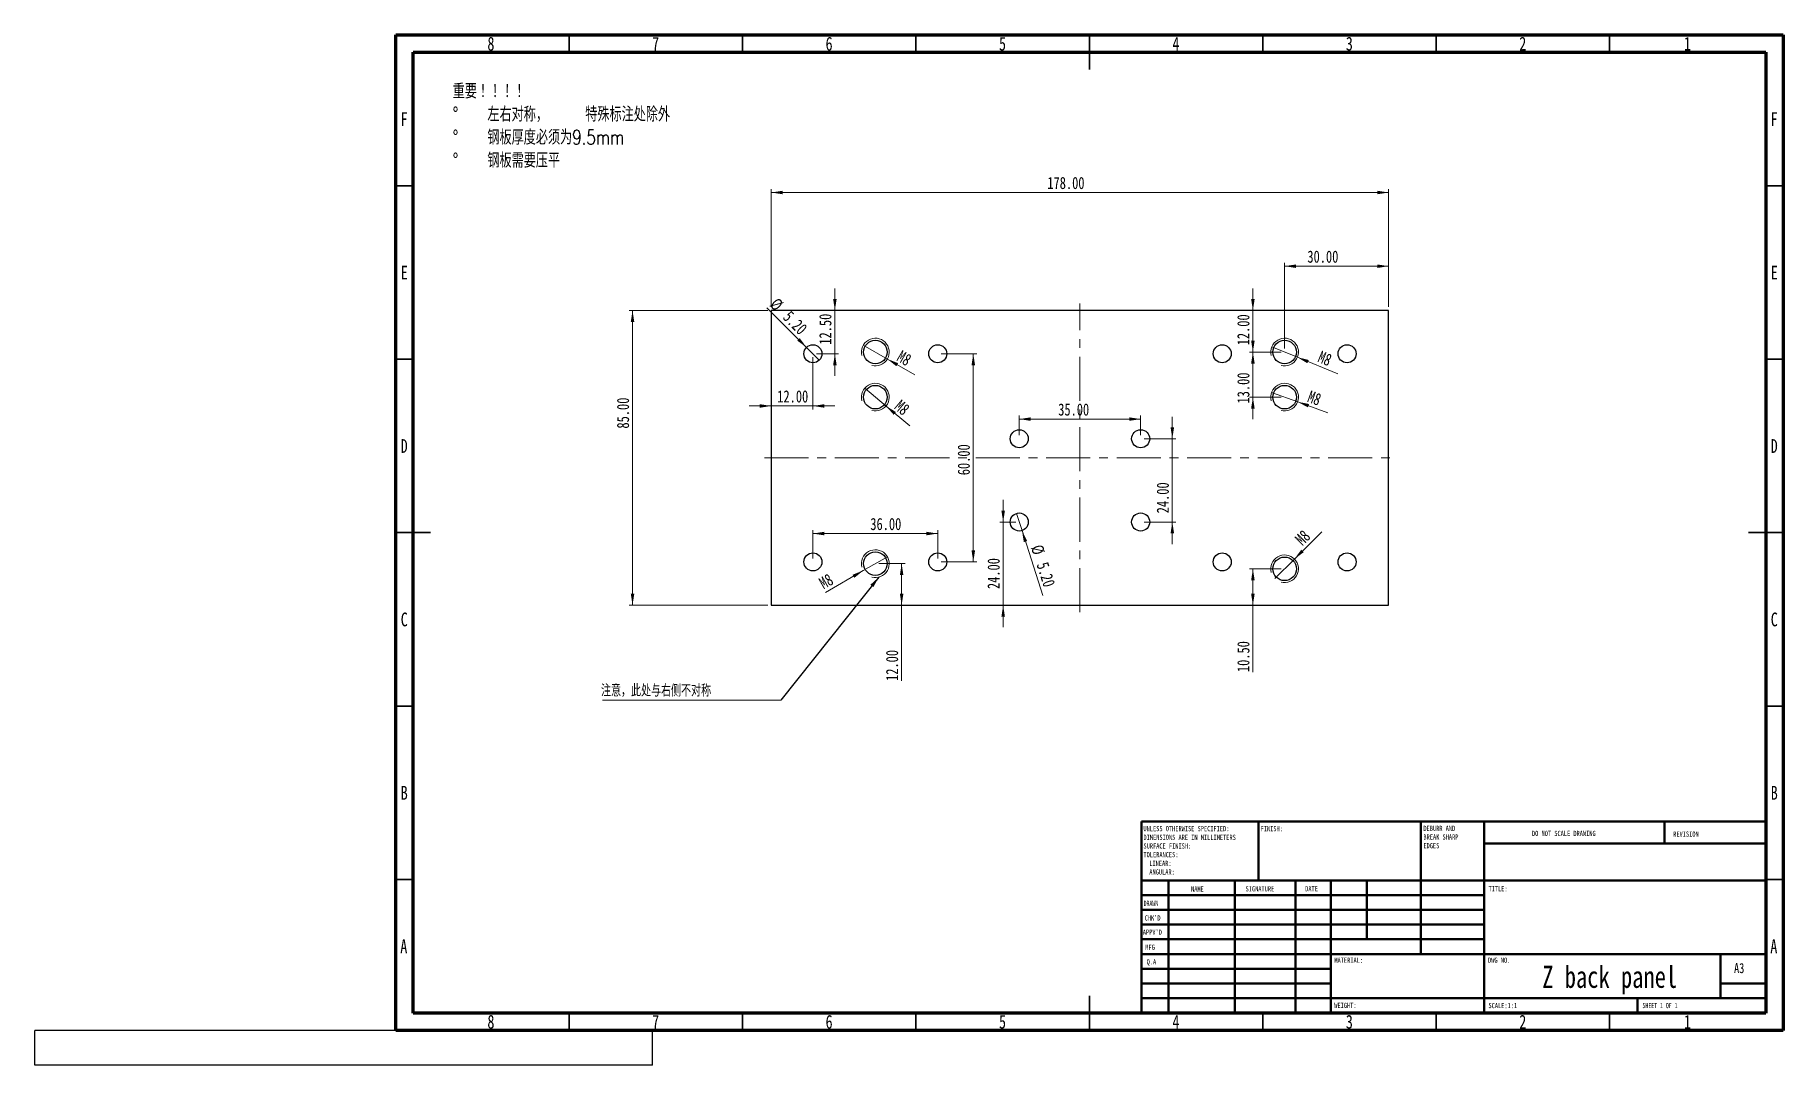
# Model space of a CAD drawing. Header units: millimetres. Extents: x -89 to 415, y -5 to 292.
import ezdxf

# ---------------------------------------------------------------- set-up
doc = ezdxf.new("R2010")
doc.units = ezdxf.units.MM
doc.linetypes.add('CENTERX2', pattern=[20.32, 12.7, -2.54, 2.54, -2.54])
doc.styles.add('SLDTEXTSTYLE0', font='TXT', dxfattribs={"width": 0.75, "bigfont": 'bigfont'})
doc.styles.add('SLDTEXTSTYLE1', font='TXT', dxfattribs={"width": 0.75})
doc.styles.add('SLDTEXTSTYLE2', font='TXT', dxfattribs={"width": 0.686449})
doc.styles.add('SLDTEXTSTYLE3', font='TXT', dxfattribs={"width": 0.6875})
doc.dimstyles.new('SLDDIMSTYLE0', dxfattribs={"dimtxt": 3.5, "dimasz": 3.302, "dimexe": 0, "dimexo": 0.0625, "dimgap": 0.875, "dimtad": 1, "dimrnd": 1e-09, "dimzin": 4, "dimdsep": 46, "dimtxsty": 'SLDTEXTSTYLE1', "dimsah": 1, "dimcen": 0.09, "dimadec": 0, "dimazin": 1, "dimtfac": 1, "dimtofl": 0, "dimtmove": 0, "dimatfit": 3, "dimfxl": 0, "dimfrac": 2, "dimtolj": 1, "dimtzin": 12, "dimarcsym": 0})
doc.dimstyles.new('SLDDIMSTYLE1', dxfattribs={"dimtxt": 3.5, "dimasz": 3.302, "dimexe": 0, "dimexo": 0.0625, "dimgap": 0.875, "dimtad": 1, "dimrnd": 1e-09, "dimzin": 4, "dimdsep": 46, "dimtxsty": 'SLDTEXTSTYLE1', "dimsah": 1, "dimcen": 0.09, "dimadec": 0, "dimazin": 1, "dimtfac": 1, "dimtmove": 0, "dimatfit": 0, "dimfxl": 0, "dimfrac": 2, "dimtolj": 1, "dimtzin": 12, "dimarcsym": 0})
doc.dimstyles.new('SLDDIMSTYLE2', dxfattribs={"dimtxt": 3.5, "dimasz": 3.302, "dimexe": 0, "dimexo": 0.0625, "dimgap": 0.875, "dimtad": 1, "dimrnd": 1e-09, "dimzin": 4, "dimdsep": 46, "dimtxsty": 'SLDTEXTSTYLE1', "dimblk1": 'NONE', "dimsah": 1, "dimcen": 0, "dimadec": 0, "dimazin": 1, "dimtfac": 1, "dimtmove": 0, "dimatfit": 3, "dimldrblk": 'NONE', "dimfxl": 0, "dimfrac": 2, "dimtolj": 1, "dimtzin": 12, "dimarcsym": 0})
doc.dimstyles.new('SLDDIMSTYLE3', dxfattribs={"dimtxt": 3.5, "dimasz": 3.302, "dimexe": 0, "dimexo": 0.0625, "dimgap": 0.875, "dimtad": 1, "dimrnd": 1e-09, "dimzin": 12, "dimdsep": 46, "dimtxsty": 'SLDTEXTSTYLE1', "dimblk1": 'NONE', "dimsah": 1, "dimcen": 0, "dimadec": 0, "dimazin": 3, "dimtfac": 1, "dimtmove": 0, "dimatfit": 3, "dimldrblk": 'NONE', "dimfxl": 0, "dimfrac": 2, "dimtolj": 1, "dimtzin": 12, "dimarcsym": 0})
doc.dimstyles.new('SLDDIMSTYLE4', dxfattribs={"dimtxt": 0.18, "dimasz": 3.302, "dimexe": 0, "dimexo": 0.0625, "dimgap": 0, "dimtad": 0, "dimtih": 1, "dimtoh": 1, "dimdec": 0, "dimrnd": 1e-09, "dimzin": 0, "dimdsep": 46, "dimtxsty": 'Standard', "dimsah": 1, "dimcen": 0.09, "dimadec": 0, "dimazin": 0, "dimtfac": 3.302, "dimtdec": 0, "dimtofl": 0, "dimtmove": 0, "dimatfit": 3, "dimfxl": 0, "dimfrac": 2, "dimtolj": 1, "dimtzin": 0, "dimarcsym": 0})

# ---------------------------------------------------------------- blocks, each defined once
blk = doc.blocks.new('SW_NOTE_0')
at = {"color": 0, "linetype": 'Continuous', "lineweight": 0, "attachment_point": 1}
for s, insert, char_height, style in [('重要！！！！', (0, 5.46), 4.233, 'SLDTEXTSTYLE0'), ('%%d', (0, -1.19), 4.233, 'SLDTEXTSTYLE1'), ('左右对称，', (10, -1.19), 4.233, 'SLDTEXTSTYLE0'), ('特殊标注处除外', (38.22, -1.19), 4.233, 'SLDTEXTSTYLE0'), ('%%d', (0, -7.83), 4.233, 'SLDTEXTSTYLE1'), ('钢板厚度必须为9.5mm', (10, -7.83), 4.2333, 'SLDTEXTSTYLE0'), ('%%d', (0, -14.48), 4.233, 'SLDTEXTSTYLE1'), ('钢板需要压平', (10, -14.48), 4.233, 'SLDTEXTSTYLE0')]:
    blk.add_mtext(s, dxfattribs=dict(at, insert=insert, char_height=char_height, style=style))
blk = doc.blocks.new('SW_NOTE_0_1')
at = {"color": 0, "linetype": 'Continuous', "lineweight": 0, "char_height": 1.5, "attachment_point": 1, "style": 'SLDTEXTSTYLE1'}
for s, insert in [('UNLESS OTHERWISE SPECIFIED:', (0, 1.93)), ('SURFACE FINISH:', (0, -3.07)), ('DIMENSIONS ARE IN MILLIMETERS', (0, -0.57)), ('TOLERANCES:', (0, -5.57)), ('LINEAR:', (1.69, -8.07)), ('ANGULAR:', (1.69, -10.57))]:
    blk.add_mtext(s, dxfattribs=dict(at, insert=insert))
blk = doc.blocks.new('SW_NOTE_0_2')
at = {"color": 0, "linetype": 'Continuous', "lineweight": 0, "char_height": 1.5, "attachment_point": 1, "style": 'SLDTEXTSTYLE1'}
for s, insert in [('DEBURR AND', (0, 1.93)), ('BREAK SHARP', (0, -0.57)), ('EDGES', (0, -3.07))]:
    blk.add_mtext(s, dxfattribs=dict(at, insert=insert))
blk = doc.blocks.new('_D')
at = {"color": 7, "linetype": 'Continuous', "lineweight": 0}
for p, q in [((123.29, 213.57), (123.29, 247.57)), ((301.29, 213.57), (301.29, 247.57)), ((301.29, 246.57), (123.29, 246.57))]:
    blk.add_line(p, q, dxfattribs=at)
at = {"color": 7, "linetype": 'Continuous', "lineweight": 18}
for points in [[(123.29, 246.57), (126.6, 246.07), (126.6, 247.08)], [(301.29, 246.57), (297.99, 247.08), (297.99, 246.07)]]:
    blk.add_solid(points, dxfattribs=at)
at = {"color": 7, "linetype": 'Continuous', "lineweight": 18, "insert": (202.89, 251.08), "char_height": 3.5, "attachment_point": 1, "style": 'SLDTEXTSTYLE1'}
blk.add_mtext('178.00', dxfattribs=at)
blk = doc.blocks.new('_D_1')
at = {"color": 7, "linetype": 'Continuous', "lineweight": 0}
for p, q in [((122.29, 212.57), (82.29, 212.57)), ((83.29, 212.57), (83.29, 127.57)), ((122.29, 127.57), (82.29, 127.57))]:
    blk.add_line(p, q, dxfattribs=at)
at = {"color": 7, "linetype": 'Continuous', "lineweight": 18}
for points in [[(83.29, 212.57), (82.79, 209.27), (83.8, 209.27)], [(83.29, 127.57), (83.8, 130.88), (82.79, 130.88)]]:
    blk.add_solid(points, dxfattribs=at)
at = {"color": 7, "linetype": 'Continuous', "lineweight": 18, "insert": (78.78, 178.51), "char_height": 3.5, "attachment_point": 1, "rotation": 90, "style": 'SLDTEXTSTYLE1'}
blk.add_mtext('85.00', dxfattribs=at)
blk = doc.blocks.new('_D_2')
at = {"color": 7, "linetype": 'Continuous', "lineweight": 0}
for p, q in [((172.29, 200.07), (182.54, 200.07)), ((181.54, 200.07), (181.54, 140.07)), ((172.29, 140.07), (182.54, 140.07))]:
    blk.add_line(p, q, dxfattribs=at)
at = {"color": 7, "linetype": 'Continuous', "lineweight": 18}
for points in [[(181.54, 200.07), (181.03, 196.77), (182.05, 196.77)], [(181.54, 140.07), (182.05, 143.38), (181.03, 143.38)]]:
    blk.add_solid(points, dxfattribs=at)
at = {"color": 7, "linetype": 'Continuous', "lineweight": 18, "insert": (177.03, 165.06), "char_height": 3.5, "attachment_point": 1, "rotation": 90, "style": 'SLDTEXTSTYLE1'}
blk.add_mtext('60.00', dxfattribs=at)
blk = doc.blocks.new('_D_3')
at = {"color": 7, "linetype": 'Continuous', "lineweight": 0}
for p, q in [((135.29, 141.07), (135.29, 149.24)), ((135.29, 148.24), (171.29, 148.24)), ((171.29, 141.07), (171.29, 149.24))]:
    blk.add_line(p, q, dxfattribs=at)
at = {"color": 7, "linetype": 'Continuous', "lineweight": 18}
for points in [[(135.29, 148.24), (138.6, 147.73), (138.6, 148.75)], [(171.29, 148.24), (167.99, 148.75), (167.99, 147.73)]]:
    blk.add_solid(points, dxfattribs=at)
at = {"color": 7, "linetype": 'Continuous', "lineweight": 18, "insert": (151.85, 152.75), "char_height": 3.5, "attachment_point": 1, "style": 'SLDTEXTSTYLE1'}
blk.add_mtext('36.00', dxfattribs=at)
blk = doc.blocks.new('_D_4')
at = {"color": 7, "linetype": 'Continuous', "lineweight": 0}
for p, q in [((141.63, 212.57), (141.63, 218.92)), ((141.63, 200.07), (141.63, 212.57)), ((136.29, 200.07), (142.63, 200.07)), ((141.63, 200.07), (141.63, 193.72))]:
    blk.add_line(p, q, dxfattribs=at)
at = {"color": 7, "linetype": 'Continuous', "lineweight": 18}
for points in [[(141.63, 212.57), (142.14, 215.88), (141.12, 215.88)], [(141.63, 200.07), (141.12, 196.77), (142.14, 196.77)]]:
    blk.add_solid(points, dxfattribs=at)
at = {"color": 7, "linetype": 'Continuous', "lineweight": 18, "insert": (137.12, 202.7), "char_height": 3.5, "attachment_point": 1, "rotation": 90, "style": 'SLDTEXTSTYLE1'}
blk.add_mtext('12.50', dxfattribs=at)
blk = doc.blocks.new('_D_5')
at = {"color": 7, "linetype": 'Continuous', "lineweight": 0}
for p, q in [((135.29, 199.07), (135.29, 184.03)), ((123.29, 185.03), (116.94, 185.03)), ((135.29, 185.03), (123.29, 185.03)), ((135.29, 185.03), (141.64, 185.03))]:
    blk.add_line(p, q, dxfattribs=at)
at = {"color": 7, "linetype": 'Continuous', "lineweight": 18}
for points in [[(123.29, 185.03), (119.99, 185.54), (119.99, 184.52)], [(135.29, 185.03), (138.6, 184.52), (138.6, 185.54)]]:
    blk.add_solid(points, dxfattribs=at)
at = {"color": 7, "linetype": 'Continuous', "lineweight": 18, "insert": (125.02, 189.54), "char_height": 3.5, "attachment_point": 1, "style": 'SLDTEXTSTYLE1'}
blk.add_mtext('12.00', dxfattribs=at)
blk = doc.blocks.new('_D_6')
at = {"color": 7, "linetype": 'Continuous', "lineweight": 0}
for p, q in [((262.15, 212.57), (262.15, 218.92)), ((262.15, 200.57), (262.15, 212.57)), ((270.29, 200.57), (261.15, 200.57)), ((262.15, 200.57), (262.15, 194.22))]:
    blk.add_line(p, q, dxfattribs=at)
at = {"color": 7, "linetype": 'Continuous', "lineweight": 18}
for points in [[(262.15, 212.57), (262.66, 215.88), (261.64, 215.88)], [(262.15, 200.57), (261.64, 197.27), (262.66, 197.27)]]:
    blk.add_solid(points, dxfattribs=at)
at = {"color": 7, "linetype": 'Continuous', "lineweight": 18, "insert": (257.64, 202.52), "char_height": 3.5, "attachment_point": 1, "rotation": 90, "style": 'SLDTEXTSTYLE1'}
blk.add_mtext('12.00', dxfattribs=at)
blk = doc.blocks.new('_D_7')
at = {"color": 7, "linetype": 'Continuous', "lineweight": 0}
for p, q in [((262.15, 200.57), (262.15, 206.92)), ((270.29, 200.57), (261.15, 200.57)), ((262.15, 187.57), (262.15, 200.57)), ((270.29, 187.57), (261.15, 187.57)), ((262.15, 187.57), (262.15, 181.22))]:
    blk.add_line(p, q, dxfattribs=at)
at = {"color": 7, "linetype": 'Continuous', "lineweight": 18}
for points in [[(262.15, 200.57), (262.66, 203.88), (261.64, 203.88)], [(262.15, 187.57), (261.64, 184.27), (262.66, 184.27)]]:
    blk.add_solid(points, dxfattribs=at)
at = {"color": 7, "linetype": 'Continuous', "lineweight": 18, "insert": (257.64, 185.74), "char_height": 3.5, "attachment_point": 1, "rotation": 90, "style": 'SLDTEXTSTYLE1'}
blk.add_mtext('13.00', dxfattribs=at)
blk = doc.blocks.new('_D_8')
at = {"color": 7, "linetype": 'Continuous', "lineweight": 0}
for p, q in [((270.29, 138.07), (261.15, 138.07)), ((262.15, 138.07), (262.15, 127.57)), ((262.15, 127.57), (262.15, 108.3))]:
    blk.add_line(p, q, dxfattribs=at)
at = {"color": 7, "linetype": 'Continuous', "lineweight": 18}
for points in [[(262.15, 138.07), (261.64, 134.77), (262.66, 134.77)], [(262.15, 127.57), (262.66, 130.88), (261.64, 130.88)]]:
    blk.add_solid(points, dxfattribs=at)
at = {"color": 7, "linetype": 'Continuous', "lineweight": 18, "insert": (257.64, 108.3), "char_height": 3.5, "attachment_point": 1, "rotation": 90, "style": 'SLDTEXTSTYLE1'}
blk.add_mtext('10.50', dxfattribs=at)
blk = doc.blocks.new('_D_9')
at = {"color": 7, "linetype": 'Continuous', "lineweight": 0}
for p, q in [((194.79, 176.57), (194.79, 182.24)), ((229.79, 176.57), (229.79, 182.24)), ((194.79, 181.24), (229.79, 181.24))]:
    blk.add_line(p, q, dxfattribs=at)
at = {"color": 7, "linetype": 'Continuous', "lineweight": 18}
for points in [[(194.79, 181.24), (198.1, 180.74), (198.1, 181.75)], [(229.79, 181.24), (226.49, 181.75), (226.49, 180.74)]]:
    blk.add_solid(points, dxfattribs=at)
at = {"color": 7, "linetype": 'Continuous', "lineweight": 18, "insert": (206.02, 185.76), "char_height": 3.5, "attachment_point": 1, "style": 'SLDTEXTSTYLE1'}
blk.add_mtext('35.00', dxfattribs=at)
blk = doc.blocks.new('_D_10')
at = {"color": 7, "linetype": 'Continuous', "lineweight": 0}
for p, q in [((238.92, 175.57), (238.92, 181.92)), ((230.79, 175.57), (239.92, 175.57)), ((238.92, 175.57), (238.92, 151.57)), ((230.79, 151.57), (239.92, 151.57)), ((238.92, 151.57), (238.92, 145.22))]:
    blk.add_line(p, q, dxfattribs=at)
at = {"color": 7, "linetype": 'Continuous', "lineweight": 18}
for points in [[(238.92, 175.57), (239.43, 178.88), (238.41, 178.88)], [(238.92, 151.57), (238.41, 148.27), (239.43, 148.27)]]:
    blk.add_solid(points, dxfattribs=at)
at = {"color": 7, "linetype": 'Continuous', "lineweight": 18, "insert": (234.41, 154.08), "char_height": 3.5, "attachment_point": 1, "rotation": 90, "style": 'SLDTEXTSTYLE1'}
blk.add_mtext('24.00', dxfattribs=at)
blk = doc.blocks.new('_D_11')
at = {"color": 7, "linetype": 'Continuous', "lineweight": 0}
for q in [(194.01, 154.05), (201.54, 130.36)]:
    blk.add_line((195.58, 149.1), q, dxfattribs=at)
at = {"color": 7, "linetype": 'Continuous', "lineweight": 18}
blk.add_solid([(195.58, 149.1), (196.1, 145.79), (197.07, 146.1)], dxfattribs=at)
at = {"color": 7, "linetype": 'Continuous', "lineweight": 18, "char_height": 3.5, "attachment_point": 1, "rotation": 287.6343, "style": 'SLDTEXTSTYLE1'}
for s, insert in [('%%c', (201.45, 145.37)), ('5.20', (203.1, 140.36))]:
    blk.add_mtext(s, dxfattribs=dict(at, insert=insert))
blk = doc.blocks.new('_None')
blk = doc.blocks.new('_D_12')
at = {"color": 7, "linetype": 'Continuous', "lineweight": 0}
for q in [(156.76, 141.57), (138.89, 131.26)]:
    blk.add_line((149.83, 137.57), q, dxfattribs=at)
at = {"color": 7, "linetype": 'Continuous', "lineweight": 18}
blk.add_solid([(149.83, 137.57), (146.72, 136.36), (147.23, 135.48)], dxfattribs=at)
at = {"color": 7, "linetype": 'Continuous', "lineweight": 18, "insert": (136.66, 135.11), "char_height": 3.5, "attachment_point": 1, "rotation": 30, "style": 'SLDTEXTSTYLE1'}
blk.add_mtext('M8', dxfattribs=at)
blk = doc.blocks.new('_D_13')
at = {"color": 7, "linetype": 'Continuous', "lineweight": 0}
for q in [(281.98, 148.76), (268.47, 135.24)]:
    blk.add_line((274.12, 140.9), q, dxfattribs=at)
at = {"color": 7, "linetype": 'Continuous', "lineweight": 18}
blk.add_solid([(274.12, 140.9), (276.82, 142.88), (276.1, 143.6)], dxfattribs=at)
at = {"color": 7, "linetype": 'Continuous', "lineweight": 18, "insert": (273.98, 147.04), "char_height": 3.5, "attachment_point": 1, "rotation": 45, "style": 'SLDTEXTSTYLE1'}
blk.add_mtext('M8', dxfattribs=at)
blk = doc.blocks.new('_D_14')
at = {"color": 7, "linetype": 'Continuous', "lineweight": 0}
for q in [(150.22, 190.14), (163.23, 179.28)]:
    blk.add_line((156.37, 185.01), q, dxfattribs=at)
at = {"color": 7, "linetype": 'Continuous', "lineweight": 18}
blk.add_solid([(156.37, 185.01), (158.57, 182.5), (159.23, 183.28)], dxfattribs=at)
at = {"color": 7, "linetype": 'Continuous', "lineweight": 18, "insert": (160.78, 187.07), "char_height": 3.5, "attachment_point": 1, "rotation": 320.1451, "style": 'SLDTEXTSTYLE1'}
blk.add_mtext('M8', dxfattribs=at)
blk = doc.blocks.new('_D_15')
at = {"color": 7, "linetype": 'Continuous', "lineweight": 0}
for q in [(149.83, 202.57), (164.71, 193.98)]:
    blk.add_line((156.76, 198.57), q, dxfattribs=at)
at = {"color": 7, "linetype": 'Continuous', "lineweight": 18}
blk.add_solid([(156.76, 198.57), (159.36, 196.48), (159.87, 197.36)], dxfattribs=at)
at = {"color": 7, "linetype": 'Continuous', "lineweight": 18, "insert": (160.96, 201.24), "char_height": 3.5, "attachment_point": 1, "rotation": 330, "style": 'SLDTEXTSTYLE1'}
blk.add_mtext('M8', dxfattribs=at)
blk = doc.blocks.new('_D_16')
at = {"color": 7, "linetype": 'Continuous', "lineweight": 0}
for q in [(122.01, 213.36), (137.13, 198.23)]:
    blk.add_line((133.46, 201.91), q, dxfattribs=at)
at = {"color": 7, "linetype": 'Continuous', "lineweight": 18}
blk.add_solid([(133.46, 201.91), (131.48, 204.61), (130.76, 203.89)], dxfattribs=at)
at = {"color": 7, "linetype": 'Continuous', "lineweight": 18, "char_height": 3.5, "attachment_point": 1, "rotation": 315, "style": 'SLDTEXTSTYLE1'}
for s, insert in [('%%c', (125.14, 216.5)), ('5.20', (128.91, 212.81))]:
    blk.add_mtext(s, dxfattribs=dict(at, insert=insert))
blk = doc.blocks.new('_D_17')
at = {"color": 7, "linetype": 'Continuous', "lineweight": 0}
for p, q in [((271.29, 201.57), (271.29, 226.33)), ((271.29, 225.33), (301.29, 225.33)), ((301.29, 213.57), (301.29, 226.33))]:
    blk.add_line(p, q, dxfattribs=at)
at = {"color": 7, "linetype": 'Continuous', "lineweight": 18}
for points in [[(271.29, 225.33), (274.6, 224.82), (274.6, 225.83)], [(301.29, 225.33), (297.99, 225.83), (297.99, 224.82)]]:
    blk.add_solid(points, dxfattribs=at)
at = {"color": 7, "linetype": 'Continuous', "lineweight": 18, "insert": (277.86, 229.84), "char_height": 3.5, "attachment_point": 1, "style": 'SLDTEXTSTYLE1'}
blk.add_mtext('30.00', dxfattribs=at)
blk = doc.blocks.new('_D_18')
at = {"color": 7, "linetype": 'Continuous', "lineweight": 0}
for q in [(267.59, 202.08), (286.61, 194.33)]:
    blk.add_line((275, 199.06), q, dxfattribs=at)
at = {"color": 7, "linetype": 'Continuous', "lineweight": 18}
blk.add_solid([(275, 199.06), (277.86, 197.34), (278.25, 198.29)], dxfattribs=at)
at = {"color": 7, "linetype": 'Continuous', "lineweight": 18, "insert": (281.92, 201.05), "char_height": 3.5, "attachment_point": 1, "rotation": 337.8105, "style": 'SLDTEXTSTYLE1'}
blk.add_mtext('M8', dxfattribs=at)
blk = doc.blocks.new('_D_19')
at = {"color": 7, "linetype": 'Continuous', "lineweight": 0}
for q in [(267.53, 188.92), (283.79, 183.09)]:
    blk.add_line((275.06, 186.22), q, dxfattribs=at)
at = {"color": 7, "linetype": 'Continuous', "lineweight": 18}
blk.add_solid([(275.06, 186.22), (278, 184.63), (278.34, 185.59)], dxfattribs=at)
at = {"color": 7, "linetype": 'Continuous', "lineweight": 18, "insert": (278.81, 189.57), "char_height": 3.5, "attachment_point": 1, "rotation": 340.2693, "style": 'SLDTEXTSTYLE1'}
blk.add_mtext('M8', dxfattribs=at)
blk = doc.blocks.new('_D_20')
at = {"color": 7, "linetype": 'Continuous', "lineweight": 0}
for p, q in [((154.29, 139.57), (161.88, 139.57)), ((160.88, 127.57), (160.88, 139.57)), ((160.88, 127.57), (160.88, 105.75))]:
    blk.add_line(p, q, dxfattribs=at)
at = {"color": 7, "linetype": 'Continuous', "lineweight": 18}
for points in [[(160.88, 139.57), (160.37, 136.27), (161.38, 136.27)], [(160.88, 127.57), (161.38, 130.88), (160.37, 130.88)]]:
    blk.add_solid(points, dxfattribs=at)
at = {"color": 7, "linetype": 'Continuous', "lineweight": 18, "insert": (156.36, 105.75), "char_height": 3.5, "attachment_point": 1, "rotation": 90, "style": 'SLDTEXTSTYLE1'}
blk.add_mtext('12.00', dxfattribs=at)
blk = doc.blocks.new('_D_21')
at = {"color": 7, "linetype": 'Continuous', "lineweight": 0}
for p, q in [((190.15, 151.57), (190.15, 157.92)), ((193.79, 151.57), (189.15, 151.57)), ((190.15, 151.57), (190.15, 127.57)), ((190.15, 127.57), (190.15, 121.22))]:
    blk.add_line(p, q, dxfattribs=at)
at = {"color": 7, "linetype": 'Continuous', "lineweight": 18}
for points in [[(190.15, 151.57), (190.66, 154.88), (189.64, 154.88)], [(190.15, 127.57), (189.64, 124.27), (190.66, 124.27)]]:
    blk.add_solid(points, dxfattribs=at)
at = {"color": 7, "linetype": 'Continuous', "lineweight": 18, "insert": (185.64, 132.24), "char_height": 3.5, "attachment_point": 1, "rotation": 90, "style": 'SLDTEXTSTYLE1'}
blk.add_mtext('24.00', dxfattribs=at)
blk = doc.blocks.new('SW_NOTE_0_3')
at = {"color": 0, "linetype": 'Continuous', "lineweight": 0}
blk.add_line((-51.41, 0), (0, 0), dxfattribs=at)
at = {"color": 0, "linetype": 'Continuous', "lineweight": 0, "insert": (-51.89, 4.57), "char_height": 3.5, "attachment_point": 1, "style": 'SLDTEXTSTYLE0'}
blk.add_mtext('注意，此处与右侧不对称', dxfattribs=at)

msp = doc.modelspace()

# ---------------------------------------------------------------- linework, layer by layer
at = {"color": 7, "linetype": 'Continuous', "lineweight": 70}
for p, q in [((15, 5), (15, 292)), ((15, 292), (415, 292)), ((415, 292), (415, 5)), ((20, 10), (20, 287)), ((20, 287), (410, 287)), ((410, 287), (410, 10)), ((410, 10), (20, 10)), ((415, 5), (15, 5))]:
    msp.add_line(p, q, dxfattribs=at)
at = {"color": 7, "linetype": 'Continuous', "lineweight": 35}
for p, q in [((65, 287), (65, 292)), ((115, 287), (115, 292)), ((165, 287), (165, 292)), ((215, 292), (215, 282)), ((215, 287), (215, 292)), ((265, 287), (265, 292)), ((315, 287), (315, 292)), ((365, 287), (365, 292)), ((20, 248.5), (15, 248.5)), ((410, 248.5), (415, 248.5)), ((20, 198.5), (15, 198.5)), ((410, 198.5), (415, 198.5)), ((15, 148.5), (25, 148.5)), ((20, 148.5), (15, 148.5)), ((415, 148.5), (405, 148.5)), ((410, 148.5), (415, 148.5)), ((20, 98.5), (15, 98.5)), ((410, 98.5), (415, 98.5)), ((20, 48.5), (15, 48.5)), ((410, 48.5), (415, 48.5)), ((215, 5), (215, 15)), ((65, 10), (65, 5)), ((115, 10), (115, 5)), ((165, 10), (165, 5)), ((215, 10), (215, 5)), ((265, 10), (265, 5)), ((315, 10), (315, 5)), ((365, 10), (365, 5))]:
    msp.add_line(p, q, dxfattribs=at)
at = {"color": 7, "linetype": 'Continuous', "lineweight": 25}
for p, q in [((123.295, 212.573), (123.295, 127.573)), ((301.295, 212.573), (123.295, 212.573)), ((301.295, 127.573), (301.295, 212.573)), ((123.295, 127.573), (301.295, 127.573)), ((-89, -5), (-89, 5)), ((89, 5), (-89, 5)), ((89, -5), (89, 5)), ((89, -5), (-89, -5))]:
    msp.add_line(p, q, dxfattribs=at)
at = {"color": 7, "linetype": 'CENTERX2', "lineweight": 18}
for p, q in [((212.295, 125.573), (212.295, 214.573)), ((121.295, 170.073), (303.295, 170.073))]:
    msp.add_line(p, q, dxfattribs=at)
at = {"color": 7, "linetype": 'Continuous', "lineweight": 50}
for p, q in [((230, 65.25), (410, 65.25)), ((230, 65.25), (230, 10)), ((263.8, 48.25), (263.8, 65.25)), ((310.6, 65.25), (310.6, 27)), ((328.8, 65.25), (328.8, 10)), ((380.8, 58.875), (380.8, 65.25)), ((410, 58.875), (328.8, 58.875)), ((410, 48.25), (230, 48.25)), ((237.8, 48.25), (237.8, 10)), ((256.991, 48.25), (256.991, 10)), ((274.399, 48.25), (274.399, 10)), ((284.6, 10), (284.6, 48.25)), ((295, 31.25), (295, 48.25)), ((328.8, 44), (230, 44)), ((328.8, 39.75), (230, 39.75)), ((328.8, 35.5), (230, 35.5)), ((328.8, 31.25), (230, 31.25)), ((284.6, 27), (230, 27)), ((284.6, 27), (410, 27)), ((397, 14.25), (397, 27)), ((284.6, 22.75), (230, 22.75)), ((284.6, 18.5), (230, 18.5)), ((410, 18.5), (397, 18.5)), ((230, 14.25), (410, 14.25)), ((373, 10), (373, 14.25))]:
    msp.add_line(p, q, dxfattribs=at)
at = {"color": 7, "linetype": 'Continuous', "lineweight": 25}
for centre, radius in [((135.295, 200.073), 2.6), ((153.295, 200.573), 3.4), ((171.295, 200.073), 2.6), ((253.295, 200.073), 2.6), ((271.295, 200.573), 3.4), ((289.295, 200.073), 2.6), ((153.295, 187.573), 3.4), ((271.295, 187.573), 3.4), ((194.795, 175.573), 2.6), ((229.795, 175.573), 2.6), ((194.795, 151.573), 2.6), ((229.795, 151.573), 2.6), ((135.295, 140.073), 2.6), ((153.295, 139.573), 3.4), ((171.295, 140.073), 2.6), ((253.295, 140.073), 2.6), ((271.295, 138.073), 3.4), ((289.295, 140.073), 2.6)]:
    msp.add_circle(centre, radius, dxfattribs=at)
at = {"color": 7, "linetype": 'Continuous', "lineweight": 18}
for centre in [(153.295, 200.573), (271.295, 200.573), (153.295, 187.573), (271.295, 187.573), (153.295, 139.573), (271.295, 138.073)]:
    msp.add_arc(centre, 4, 255, 195, dxfattribs=at)

# ---------------------------------------------------------------- block references
at = {"color": 7, "linetype": 'Continuous', "lineweight": 0}
for name, p in [('SW_NOTE_0', (31.449, 272.441)), ('SW_NOTE_0_3', (126.076, 100.171)), ('SW_NOTE_0_1', (230.594, 61.987)), ('SW_NOTE_0_2', (311.309, 62.069))]:
    msp.add_blockref(name, p, dxfattribs=at)

# ---------------------------------------------------------------- texts
for s, insert, char_height, attachment_point, style in [('8', (42.46, 291.468), 3.969, 2, 'SLDTEXTSTYLE1'), ('7', (89.96, 291.468), 3.969, 2, 'SLDTEXTSTYLE1'), ('6', (139.96, 291.468), 3.969, 2, 'SLDTEXTSTYLE1'), ('5', (189.96, 291.468), 3.969, 2, 'SLDTEXTSTYLE1'), ('4', (239.96, 291.468), 3.969, 2, 'SLDTEXTSTYLE1'), ('3', (289.96, 291.468), 3.969, 2, 'SLDTEXTSTYLE1'), ('2', (339.96, 291.468), 3.969, 2, 'SLDTEXTSTYLE1'), ('1', (387.46, 291.468), 3.969, 2, 'SLDTEXTSTYLE1'), ('F', (17.458, 269.718), 3.969, 2, 'SLDTEXTSTYLE1'), ('F', (412.458, 269.718), 3.969, 2, 'SLDTEXTSTYLE1'), ('E', (17.508, 225.468), 3.969, 2, 'SLDTEXTSTYLE1'), ('E', (412.508, 225.468), 3.969, 2, 'SLDTEXTSTYLE1'), ('D', (17.453, 175.468), 3.969, 2, 'SLDTEXTSTYLE1'), ('D', (412.453, 175.468), 3.969, 2, 'SLDTEXTSTYLE1'), ('C', (17.459, 125.468), 3.969, 2, 'SLDTEXTSTYLE1'), ('C', (412.459, 125.468), 3.969, 2, 'SLDTEXTSTYLE1'), ('B', (17.471, 75.468), 3.969, 2, 'SLDTEXTSTYLE1'), ('B', (412.471, 75.468), 3.969, 2, 'SLDTEXTSTYLE1'), ('FINISH:', (264.371, 63.919), 1.5, 1, 'SLDTEXTSTYLE1'), ('DO NOT SCALE DRAWING', (342.615, 62.533), 1.5, 1, 'SLDTEXTSTYLE1'), ('REVISION', (383.328, 62.335), 1.5, 1, 'SLDTEXTSTYLE1'), ('NAME', (244.322, 46.501), 1.5, 1, 'SLDTEXTSTYLE1'), ('SIGNATURE', (260.034, 46.562), 1.5, 1, 'SLDTEXTSTYLE1'), ('DATE', (277.215, 46.576), 1.5, 1, 'SLDTEXTSTYLE1'), ('TITLE:', (330.09, 46.576), 1.5, 1, 'SLDTEXTSTYLE1'), ('DRAWN', (230.643, 42.385), 1.5, 1, 'SLDTEXTSTYLE2'), ("CHK'D", (230.939, 38.162), 1.5, 1, 'SLDTEXTSTYLE1'), ('A', (17.34, 31.218), 3.969, 2, 'SLDTEXTSTYLE1'), ("APPV'D", (230.402, 34.066), 1.5, 1, 'SLDTEXTSTYLE1'), ('A', (412.34, 31.218), 3.969, 2, 'SLDTEXTSTYLE1'), ('MFG', (231.124, 29.716), 1.5, 1, 'SLDTEXTSTYLE1'), ('Q.A', (231.509, 25.505), 1.5, 1, 'SLDTEXTSTYLE1'), ('MATERIAL:', (285.646, 25.986), 1.5, 1, 'SLDTEXTSTYLE1'), ('DWG NO.', (329.953, 25.986), 1.5, 1, 'SLDTEXTSTYLE1'), ('Z back panel', (365.03, 23.607), 6.35, 2, 'SLDTEXTSTYLE1'), ('A3', (400.871, 24.406), 2.9104, 1, 'SLDTEXTSTYLE1'), ('WEIGHT:', (285.618, 12.949), 1.4986, 1, 'SLDTEXTSTYLE1'), ('SCALE:1:1', (330.074, 12.9), 1.5, 1, 'SLDTEXTSTYLE1'), ('SHEET 1 OF 1', (374.478, 12.9), 1.5, 1, 'SLDTEXTSTYLE3'), ('8', (42.46, 9.468), 3.969, 2, 'SLDTEXTSTYLE1'), ('7', (89.96, 9.468), 3.969, 2, 'SLDTEXTSTYLE1'), ('6', (139.96, 9.468), 3.969, 2, 'SLDTEXTSTYLE1'), ('5', (189.96, 9.468), 3.969, 2, 'SLDTEXTSTYLE1'), ('4', (239.96, 9.468), 3.969, 2, 'SLDTEXTSTYLE1'), ('3', (289.96, 9.468), 3.969, 2, 'SLDTEXTSTYLE1'), ('2', (339.96, 9.468), 3.969, 2, 'SLDTEXTSTYLE1'), ('1', (387.46, 9.468), 3.969, 2, 'SLDTEXTSTYLE1')]:
    msp.add_mtext(s, dxfattribs=dict(at, insert=insert, char_height=char_height, attachment_point=attachment_point, style=style))

# ---------------------------------------------------------------- dimensions: what is measured, and where the dimension line sits
at = {"color": 7, "linetype": 'Continuous', "lineweight": 18}
for base, p1, p2, dimstyle, picture, middle in [((123.295, 246.573), (301.295, 212.573), (123.295, 212.573), 'SLDDIMSTYLE0', '_D', (210, 246.573)), ((301.295, 225.327), (271.295, 200.573), (301.295, 212.573), 'SLDDIMSTYLE0', '_D_17', (283.684, 225.327)), ((123.295, 185.032), (135.295, 200.073), (123.295, 212.573), 'SLDDIMSTYLE1', '_D_5', (130.834, 185.032)), ((229.795, 181.244), (194.795, 175.573), (229.795, 175.573), 'SLDDIMSTYLE0', '_D_9', (211.836, 181.244)), ((171.295, 148.241), (135.295, 140.073), (171.295, 140.073), 'SLDDIMSTYLE0', '_D_3', (157.672, 148.241))]:
    dim = msp.add_linear_dim(base=base, p1=p1, p2=p2, dimstyle=dimstyle, dxfattribs=at)
    dim.commit()
    dim.dimension.update_dxf_attribs({"geometry": picture, "text_midpoint": middle, "dimtype": 160})
for base, p1, p2, dimstyle, picture, middle in [((141.627, 212.573), (135.295, 200.073), (123.295, 212.573), 'SLDDIMSTYLE1', '_D_4', (141.627, 208.52)), ((262.153, 212.573), (271.295, 200.573), (301.295, 212.573), 'SLDDIMSTYLE1', '_D_6', (262.153, 208.342)), ((83.295, 127.573), (123.295, 212.573), (123.295, 127.573), 'SLDDIMSTYLE0', '_D_1', (83.295, 184.328)), ((262.153, 200.573), (271.295, 187.573), (271.295, 200.573), 'SLDDIMSTYLE1', '_D_7', (262.153, 191.556)), ((181.542, 140.073), (171.295, 200.073), (171.295, 140.073), 'SLDDIMSTYLE0', '_D_2', (181.542, 170.883)), ((238.917, 151.573), (229.795, 175.573), (229.795, 151.573), 'SLDDIMSTYLE1', '_D_10', (238.917, 159.901)), ((190.152, 127.573), (194.795, 151.573), (123.295, 127.573), 'SLDDIMSTYLE1', '_D_21', (190.152, 138.055)), ((160.876, 139.573), (123.295, 127.573), (153.295, 139.573), 'SLDDIMSTYLE0', '_D_20', (160.876, 111.573)), ((262.153, 127.573), (271.295, 138.073), (301.295, 127.573), 'SLDDIMSTYLE0', '_D_8', (262.153, 114.121))]:
    dim = msp.add_linear_dim(base=base, p1=p1, p2=p2, angle=90, dimstyle=dimstyle, dxfattribs=at)
    dim.commit()
    dim.dimension.update_dxf_attribs({"geometry": picture, "text_midpoint": middle, "dimtype": 160})
for p1, p2, picture, middle in [((137.133, 198.235), (133.457, 201.911), '_D_16', (126.848, 208.52)), ((194.007, 154.051), (195.583, 149.095), '_D_11', (199.443, 136.951))]:
    dim = msp.add_diameter_dim_2p(p1=p1, p2=p2, dimstyle='SLDDIMSTYLE2', dxfattribs=at)
    dim.commit()
    dim.dimension.update_dxf_attribs({"geometry": picture, "text_midpoint": middle, "dimtype": 163})
for p1, p2, picture, middle in [((149.831, 202.573), (156.759, 198.573), '_D_15', (162.047, 195.52)), ((267.591, 202.084), (274.999, 199.062), '_D_18', (283.684, 195.52)), ((150.224, 190.136), (156.366, 185.01), '_D_14', (160.876, 181.245)), ((267.53, 188.923), (275.06, 186.223), '_D_19', (280.896, 184.13)), ((268.467, 135.245), (274.123, 140.901), '_D_13', (279.768, 146.546)), ((156.759, 141.573), (149.831, 137.573), '_D_12', (141.627, 132.837))]:
    dim = msp.add_diameter_dim_2p(p1=p1, p2=p2, text='M8', dimstyle='SLDDIMSTYLE3', override={"dimpost": '<>'}, dxfattribs=at)
    dim.commit()
    dim.dimension.update_dxf_attribs({"geometry": picture, "text_midpoint": middle, "dimtype": 163})

# ---------------------------------------------------------------- leaders
at = {"color": 7, "linetype": 'Continuous', "lineweight": 0}
msp.add_leader([(154.343, 135.713), (126.076, 100.171)], dimstyle='SLDDIMSTYLE4', dxfattribs=at)

doc.saveas('drawing.dxf')
